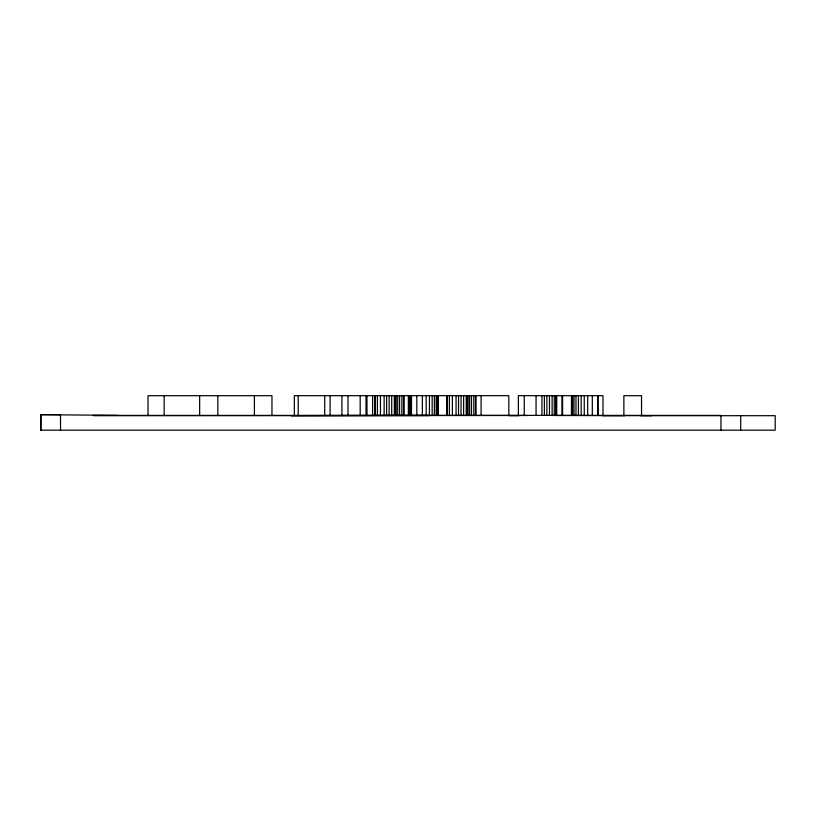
<?xml version="1.0" encoding="UTF-8"?>
<svg xmlns="http://www.w3.org/2000/svg" width="816" height="816" viewBox="0 0 816 816"><rect width="100%" height="100%" fill="white"/><g stroke="black" fill="none" stroke-linecap="round" stroke-linejoin="round"><path stroke-width="1.22" d="M640.642 415.691L775.2 415.691L775.2 430.175L40.8 430.175L40.851 415.691M720.967 430.175L720.967 415.395L509.317 415.395M740.683 430.175L740.704 415.691M40.841 415.395L40.841 414.671L117.963 415.395M553.401 415.497L651.974 415.691M429.196 415.303L291.19 415.619L527.768 415.497M93.136 415.395L297.962 415.405M476.911 415.395L508.817 415.385L508.817 395.668L294.341 395.689L294.341 415.405M93.667 415.691L429.196 415.619M508.827 415.691L519.017 415.691M602.392 415.691L624.709 415.691M641.529 415.395L641.529 395.689L623.873 395.689L623.873 415.395M602.993 415.395L602.993 395.689L518.374 395.668L518.374 415.385M597.924 395.668L597.955 415.385M597.751 395.668L597.802 415.385M592.314 395.668L592.314 415.385M587.673 395.668L587.673 415.385M584.256 395.668L584.256 415.385M581.165 395.668L581.165 415.385M578.411 395.668L578.411 415.385M575.984 395.668L575.984 415.385M574.005 395.668L574.005 415.385M572.587 395.668L572.587 415.385M571.741 395.668L571.741 415.385M571.455 395.668L571.455 415.385M562.581 395.668L562.581 415.385M561.959 395.668L561.959 415.385M556.696 395.668L556.696 415.385M556.43 395.668L556.43 415.385M555.645 395.668L555.645 415.385M554.237 395.668L554.237 415.385M552.126 395.668L552.126 415.385M549.464 395.668L549.464 415.385M546.883 395.668L546.883 415.385M544.374 395.668L544.374 415.385M541.946 395.668L541.946 415.385M536.061 395.668L536.061 415.385M524.26 395.668L524.26 415.385M481.093 395.668L481.093 415.385M475.932 395.668L475.932 415.385L411.499 415.385L411.499 395.668M475.514 395.668L475.514 415.385M473.821 395.668L473.821 415.385M471.505 395.668L471.505 415.385M469.639 395.668L469.639 415.385M468.129 395.668L468.129 415.385M467.007 395.668L467.007 415.385M466.252 395.668L466.252 415.385M463.631 395.668L463.631 415.385M461.06 395.668L461.06 415.385M458.541 395.668L458.541 415.385M456.062 395.668L456.062 415.385M452.38 395.668L452.38 415.385M449.371 395.668L449.371 415.385M447.382 395.668L447.382 415.385M446.719 395.668L446.719 415.385M438.11 395.668L438.11 415.385M437.917 395.668L437.917 415.385M437.325 395.668L437.325 415.385M436.183 395.668L436.183 415.385M434.347 395.668L434.347 415.385M432.154 395.668L432.154 415.385M429.43 395.668L429.43 415.385M426.166 395.668L426.166 415.385M422.372 395.668L422.372 415.385M416.813 395.668L416.813 415.385M410.744 395.668L410.744 415.385L408.806 415.385L408.806 395.668M409.673 395.668L409.673 415.385M409.051 395.668L409.02 415.385M408.357 395.689L408.357 415.395L366.976 415.395L366.976 395.689M404.002 395.668L404.002 415.385M403.583 395.668L403.583 415.385M401.89 395.668L401.89 415.385M399.575 395.668L399.575 415.385M397.708 395.668L397.708 415.385M396.199 395.668L396.199 415.385M395.077 395.668L395.077 415.385M394.322 395.668L394.322 415.385M391.7 395.668L391.7 415.385M389.13 395.668L389.13 415.385M386.611 395.668L386.611 415.385M384.132 395.668L384.132 415.385M380.45 395.668L380.45 415.385M377.441 395.668L377.441 415.385M375.452 395.668L375.452 415.385M374.789 395.668L374.789 415.385M372.606 395.689L372.606 415.395M366.037 395.668L366.037 415.385L298.217 415.395L298.217 395.689M360.182 395.668L360.182 415.385M347.993 395.668L347.993 415.385M341.924 395.668L341.924 415.385M330.103 395.668L330.103 415.385M324.727 395.668L324.727 415.385M271.963 415.395L271.963 395.689L148.033 395.689L148.033 415.395M254.398 395.689L254.398 415.395M217.841 395.689L217.841 415.395M199.645 395.689L199.645 415.395M164.159 395.689L164.159 415.395M60.517 430.175L60.517 414.671L40.841 414.671L40.8 430.175"/></g></svg>
